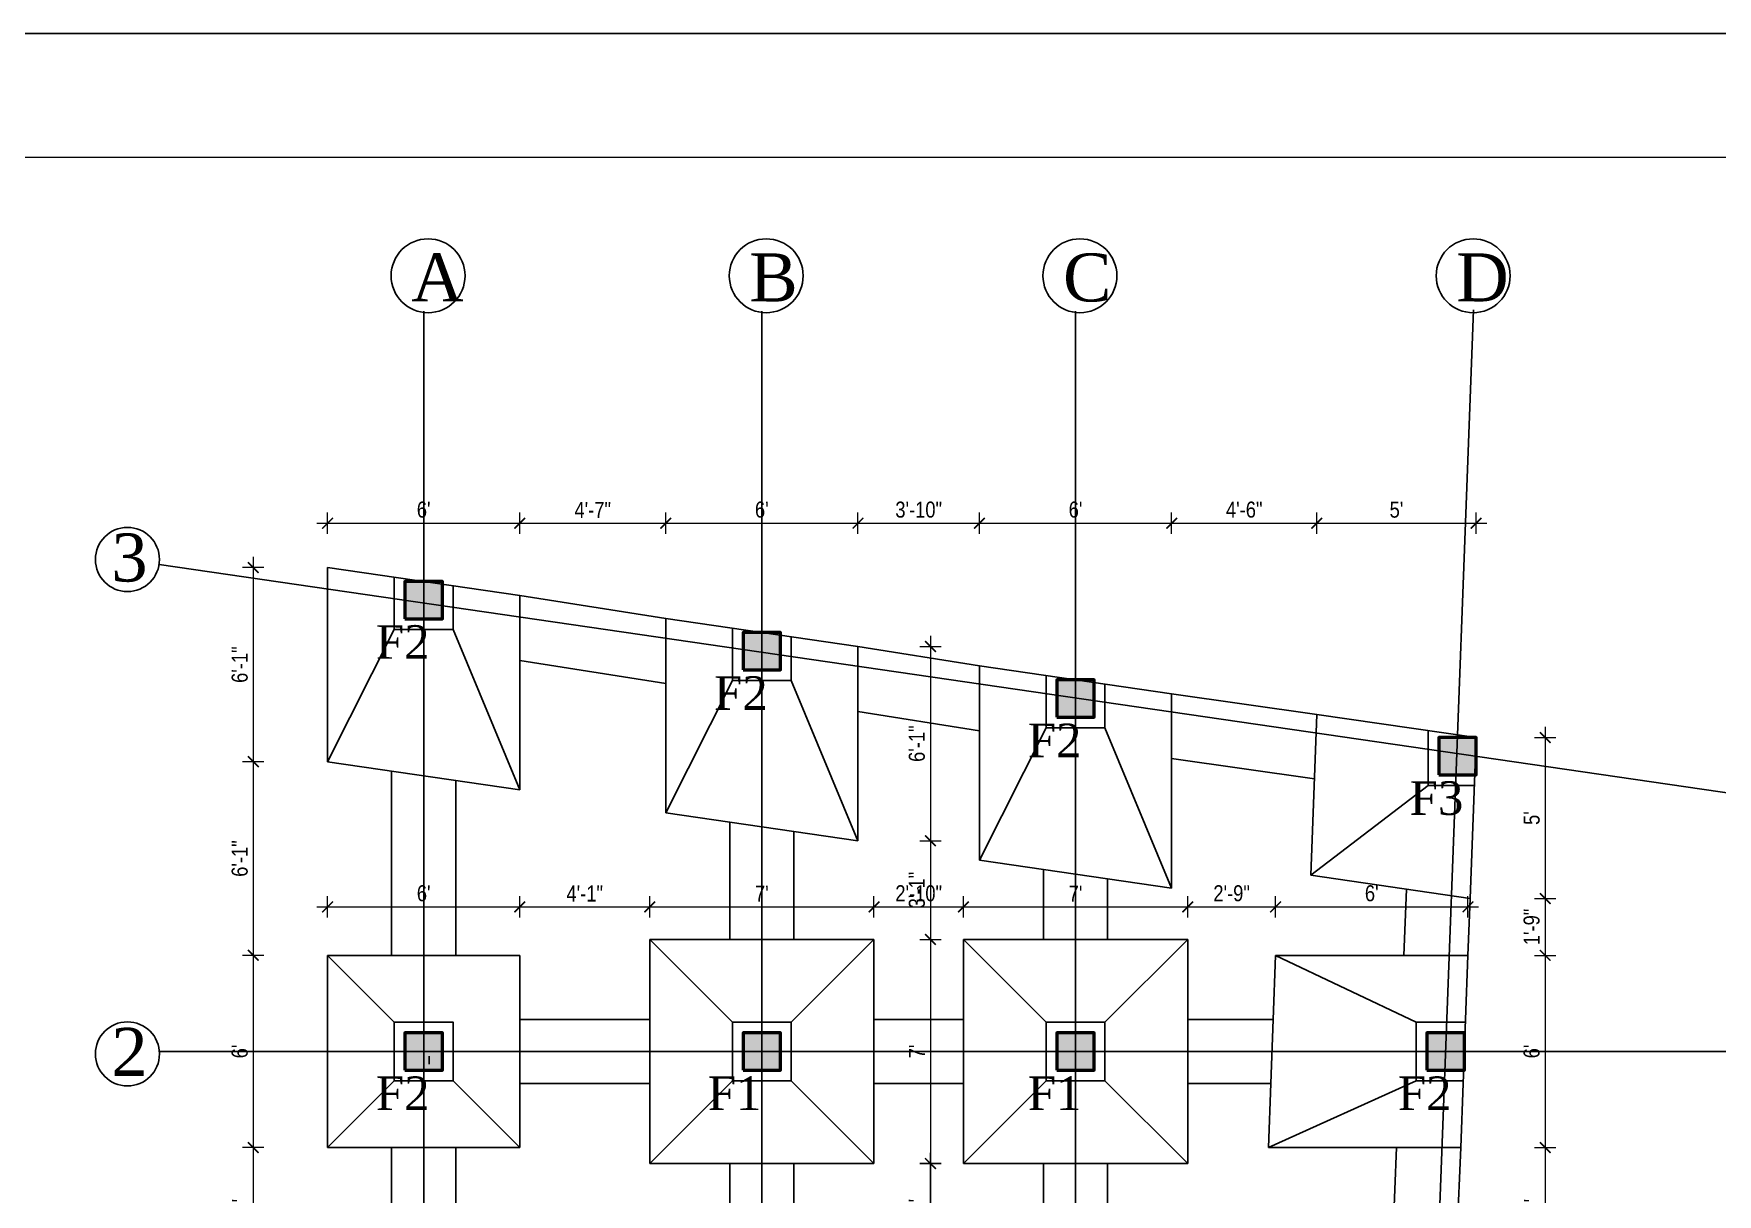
# Model space of a CAD drawing. Header units: inches. Extents: x -10117506 to -5032697, y -6529230 to -3254494.
# Drawn here: x -5042237 to -5041607, y -3260232 to -3259797 of the extents above; entities that cross this region are included whole.
import ezdxf

# ---------------------------------------------------------------- set-up
doc = ezdxf.new("R2010")
doc.units = ezdxf.units.IN
doc.header["$LTSCALE"] = 2
doc.header["$MEASUREMENT"] = 0
doc.header["$PDMODE"] = 34
doc.layers.get('0').update_dxf_attribs({"linetype": 'CONTINUOUS'})
doc.layers.get('DEFPOINTS').update_dxf_attribs({"color": 141, "linetype": 'CONTINUOUS'})
for name, color, linetype, lineweight in [('C-COLUMN', 1, 'CONTINUOUS', 50), ('DIM 1-100', 4, 'CONTINUOUS', 13), ('ELE1', 3, 'CONTINUOUS', 9), ('Toilet', 7, 'CONTINUOUS', 25)]:
    doc.layers.add(name, color=color, linetype=linetype, lineweight=lineweight)
doc.layers.add('WAll', color=20, linetype='CONTINUOUS')
doc.styles.add('ordinary', font='times.ttf')
doc.styles.get("Standard").update_dxf_attribs({"font": 'ARIALN.TTF'})
doc.dimstyles.new('1 by 96', dxfattribs={"dimtxt": 6, "dimasz": 4, "dimexe": 4, "dimexo": 4, "dimgap": 2, "dimtad": 1, "dimdec": 0, "dimzin": 0, "dimdsep": 46, "dimlunit": 4, "dimtxsty": 'Standard', "dimblk": 'ARCHTICK', "dimcen": 0, "dimdle": 4, "dimadec": 0, "dimazin": 0, "dimtfac": 1, "dimtdec": 0, "dimtix": 1, "dimtofl": 0, "dimtmove": 1, "dimatfit": 3, "dimldrblk": 'ARCHTICK', "dimfxl": 4, "dimfxlon": 1, "dimtolj": 1, "dimtzin": 0, "dimlwd": -1, "dimlwe": -1, "dimarcsym": 0})

# ---------------------------------------------------------------- blocks, each defined once
blk = doc.blocks.new('_ArchTick')
at = {"color": 0, "linetype": 'ByBlock', "const_width": 0.15}
blk.add_lwpolyline([(-0.5, -0.5), (0.5, 0.5)], dxfattribs=at)
blk = doc.blocks.new('*D645')
at = {"layer": 'DEFPOINTS', "color": 0, "transparency": 16777216}
for p in [(-5042055.33, -3259980.31), (-5042127.33, -3259996.9), (-5042055.33, -3260007.39)]:
    blk.add_point(p, dxfattribs=at)
at = {"layer": 'DIM 1-100', "color": 0, "transparency": 16777216}
for p, q in [((-5042127.33, -3259984.31), (-5042127.33, -3259976.31)), ((-5042055.33, -3259984.31), (-5042055.33, -3259976.31)), ((-5042131.33, -3259980.31), (-5042051.33, -3259980.31))]:
    blk.add_line(p, q, dxfattribs=at)
at = {"layer": 'DIM 1-100', "color": 0, "transparency": 16777216, "xscale": 4, "yscale": 4, "zscale": 4, "rotation": 180}
blk.add_blockref('_ArchTick', (-5042127.33, -3259980.31), dxfattribs=at)
at = {"layer": 'DIM 1-100', "color": 0, "transparency": 16777216, "xscale": 4, "yscale": 4, "zscale": 4}
blk.add_blockref('_ArchTick', (-5042055.33, -3259980.31), dxfattribs=at)
at = {"layer": 'DIM 1-100', "color": 0, "transparency": 16777216, "insert": (-5042091.33, -3259975.24), "char_height": 6, "attachment_point": 5}
blk.add_mtext("\\A1;6'", dxfattribs=at)
blk = doc.blocks.new('*D646')
at = {"layer": 'DEFPOINTS', "color": 0, "transparency": 16777216}
for p in [(-5042000.68, -3259980.31), (-5042055.33, -3260007.39), (-5042000.68, -3260016.02)]:
    blk.add_point(p, dxfattribs=at)
at = {"layer": 'DIM 1-100', "color": 0, "transparency": 16777216}
for p, q in [((-5042055.33, -3259984.31), (-5042055.33, -3259976.31)), ((-5042000.68, -3259984.31), (-5042000.68, -3259976.31)), ((-5042059.33, -3259980.31), (-5041996.68, -3259980.31))]:
    blk.add_line(p, q, dxfattribs=at)
at = {"layer": 'DIM 1-100', "color": 0, "transparency": 16777216, "xscale": 4, "yscale": 4, "zscale": 4, "rotation": 180}
blk.add_blockref('_ArchTick', (-5042055.33, -3259980.31), dxfattribs=at)
at = {"layer": 'DIM 1-100', "color": 0, "transparency": 16777216, "xscale": 4, "yscale": 4, "zscale": 4}
blk.add_blockref('_ArchTick', (-5042000.68, -3259980.31), dxfattribs=at)
at = {"layer": 'DIM 1-100', "color": 0, "transparency": 16777216, "insert": (-5042028.01, -3259975.31), "char_height": 6, "attachment_point": 5}
blk.add_mtext('\\A1;4\'-7"', dxfattribs=at)
blk = doc.blocks.new('*D647')
at = {"layer": 'DEFPOINTS', "color": 0, "transparency": 16777216}
for p in [(-5041928.68, -3259980.31), (-5042000.68, -3260016.02), (-5041928.68, -3260026.51)]:
    blk.add_point(p, dxfattribs=at)
at = {"layer": 'DIM 1-100', "color": 0, "transparency": 16777216}
for p, q in [((-5042000.68, -3259984.31), (-5042000.68, -3259976.31)), ((-5041928.68, -3259984.31), (-5041928.68, -3259976.31)), ((-5042004.68, -3259980.31), (-5041924.68, -3259980.31))]:
    blk.add_line(p, q, dxfattribs=at)
at = {"layer": 'DIM 1-100', "color": 0, "transparency": 16777216, "xscale": 4, "yscale": 4, "zscale": 4, "rotation": 180}
blk.add_blockref('_ArchTick', (-5042000.68, -3259980.31), dxfattribs=at)
at = {"layer": 'DIM 1-100', "color": 0, "transparency": 16777216, "xscale": 4, "yscale": 4, "zscale": 4}
blk.add_blockref('_ArchTick', (-5041928.68, -3259980.31), dxfattribs=at)
at = {"layer": 'DIM 1-100', "color": 0, "transparency": 16777216, "insert": (-5041964.68, -3259975.24), "char_height": 6, "attachment_point": 5}
blk.add_mtext("\\A1;6'", dxfattribs=at)
blk = doc.blocks.new('*D648')
at = {"layer": 'DEFPOINTS', "color": 0, "transparency": 16777216}
for p in [(-5041883.18, -3259980.31), (-5041928.68, -3260026.51), (-5041883.18, -3260033.76)]:
    blk.add_point(p, dxfattribs=at)
at = {"layer": 'DIM 1-100', "color": 0, "transparency": 16777216}
for p, q in [((-5041928.68, -3259984.31), (-5041928.68, -3259976.31)), ((-5041883.18, -3259984.31), (-5041883.18, -3259976.31)), ((-5041932.68, -3259980.31), (-5041879.18, -3259980.31))]:
    blk.add_line(p, q, dxfattribs=at)
at = {"layer": 'DIM 1-100', "color": 0, "transparency": 16777216, "xscale": 4, "yscale": 4, "zscale": 4, "rotation": 180}
blk.add_blockref('_ArchTick', (-5041928.68, -3259980.31), dxfattribs=at)
at = {"layer": 'DIM 1-100', "color": 0, "transparency": 16777216, "xscale": 4, "yscale": 4, "zscale": 4}
blk.add_blockref('_ArchTick', (-5041883.18, -3259980.31), dxfattribs=at)
at = {"layer": 'DIM 1-100', "color": 0, "transparency": 16777216, "insert": (-5041905.93, -3259975.24), "char_height": 6, "attachment_point": 5}
blk.add_mtext('\\A1;3\'-10"', dxfattribs=at)
blk = doc.blocks.new('*D649')
at = {"layer": 'DEFPOINTS', "color": 0, "transparency": 16777216}
for p in [(-5041811.18, -3259980.31), (-5041883.18, -3260033.76), (-5041811.18, -3260044.25)]:
    blk.add_point(p, dxfattribs=at)
at = {"layer": 'DIM 1-100', "color": 0, "transparency": 16777216}
for p, q in [((-5041883.18, -3259984.31), (-5041883.18, -3259976.31)), ((-5041811.18, -3259984.31), (-5041811.18, -3259976.31)), ((-5041887.18, -3259980.31), (-5041807.18, -3259980.31))]:
    blk.add_line(p, q, dxfattribs=at)
at = {"layer": 'DIM 1-100', "color": 0, "transparency": 16777216, "xscale": 4, "yscale": 4, "zscale": 4, "rotation": 180}
blk.add_blockref('_ArchTick', (-5041883.18, -3259980.31), dxfattribs=at)
at = {"layer": 'DIM 1-100', "color": 0, "transparency": 16777216, "xscale": 4, "yscale": 4, "zscale": 4}
blk.add_blockref('_ArchTick', (-5041811.18, -3259980.31), dxfattribs=at)
at = {"layer": 'DIM 1-100', "color": 0, "transparency": 16777216, "insert": (-5041847.18, -3259975.24), "char_height": 6, "attachment_point": 5}
blk.add_mtext("\\A1;6'", dxfattribs=at)
blk = doc.blocks.new('*D650')
at = {"layer": 'DEFPOINTS', "color": 0, "transparency": 16777216}
for p in [(-5041756.84, -3259980.31), (-5041811.18, -3260044.25), (-5041756.84, -3260051.91)]:
    blk.add_point(p, dxfattribs=at)
at = {"layer": 'DIM 1-100', "color": 0, "transparency": 16777216}
for p, q in [((-5041811.18, -3259984.31), (-5041811.18, -3259976.31)), ((-5041756.84, -3259984.31), (-5041756.84, -3259976.31)), ((-5041815.18, -3259980.31), (-5041752.84, -3259980.31))]:
    blk.add_line(p, q, dxfattribs=at)
at = {"layer": 'DIM 1-100', "color": 0, "transparency": 16777216, "xscale": 4, "yscale": 4, "zscale": 4, "rotation": 180}
blk.add_blockref('_ArchTick', (-5041811.18, -3259980.31), dxfattribs=at)
at = {"layer": 'DIM 1-100', "color": 0, "transparency": 16777216, "xscale": 4, "yscale": 4, "zscale": 4}
blk.add_blockref('_ArchTick', (-5041756.84, -3259980.31), dxfattribs=at)
at = {"layer": 'DIM 1-100', "color": 0, "transparency": 16777216, "insert": (-5041784.01, -3259975.24), "char_height": 6, "attachment_point": 5}
blk.add_mtext('\\A1;4\'-6"', dxfattribs=at)
blk = doc.blocks.new('*D651')
at = {"layer": 'DEFPOINTS', "color": 0, "transparency": 16777216}
for p in [(-5041697.12, -3259980.31), (-5041756.84, -3260051.91), (-5041697.12, -3260060.61)]:
    blk.add_point(p, dxfattribs=at)
at = {"layer": 'DIM 1-100', "color": 0, "transparency": 16777216}
for p, q in [((-5041756.84, -3259984.31), (-5041756.84, -3259976.31)), ((-5041697.12, -3259984.31), (-5041697.12, -3259976.31)), ((-5041760.84, -3259980.31), (-5041693.12, -3259980.31))]:
    blk.add_line(p, q, dxfattribs=at)
at = {"layer": 'DIM 1-100', "color": 0, "transparency": 16777216, "xscale": 4, "yscale": 4, "zscale": 4, "rotation": 180}
blk.add_blockref('_ArchTick', (-5041756.84, -3259980.31), dxfattribs=at)
at = {"layer": 'DIM 1-100', "color": 0, "transparency": 16777216, "xscale": 4, "yscale": 4, "zscale": 4}
blk.add_blockref('_ArchTick', (-5041697.12, -3259980.31), dxfattribs=at)
at = {"layer": 'DIM 1-100', "color": 0, "transparency": 16777216, "insert": (-5041726.98, -3259975.26), "char_height": 6, "attachment_point": 5}
blk.add_mtext("\\A1;5'", dxfattribs=at)
blk = doc.blocks.new('*D652')
at = {"layer": 'DEFPOINTS', "color": 0, "transparency": 16777216}
for p in [(-5042127.33, -3259996.9), (-5042155.16, -3260069.66), (-5042127.33, -3260069.66)]:
    blk.add_point(p, dxfattribs=at)
at = {"layer": 'DIM 1-100', "color": 0, "transparency": 16777216}
for p, q in [((-5042151.16, -3259996.9), (-5042159.16, -3259996.9)), ((-5042155.16, -3259992.9), (-5042155.16, -3260073.66)), ((-5042151.16, -3260069.66), (-5042159.16, -3260069.66))]:
    blk.add_line(p, q, dxfattribs=at)
at = {"layer": 'DIM 1-100', "color": 0, "transparency": 16777216, "xscale": 4, "yscale": 4, "zscale": 4}
for p, rotation in [((-5042155.16, -3259996.9), 90), ((-5042155.16, -3260069.66), 270)]:
    blk.add_blockref('_ArchTick', p, dxfattribs=dict(at, rotation=rotation))
at = {"layer": 'DIM 1-100', "color": 0, "transparency": 16777216, "insert": (-5042160.22, -3260033.28), "char_height": 6, "attachment_point": 5, "rotation": 90}
blk.add_mtext('\\A1;6\'-1"', dxfattribs=at)
blk = doc.blocks.new('*D653')
at = {"layer": 'DEFPOINTS', "color": 0, "transparency": 16777216}
for p in [(-5042127.33, -3260069.66), (-5042155.16, -3260142.21), (-5042127.33, -3260142.21)]:
    blk.add_point(p, dxfattribs=at)
at = {"layer": 'DIM 1-100', "color": 0, "transparency": 16777216}
for p, q in [((-5042155.16, -3260065.66), (-5042155.16, -3260146.21)), ((-5042151.16, -3260069.66), (-5042159.16, -3260069.66)), ((-5042151.16, -3260142.21), (-5042159.16, -3260142.21))]:
    blk.add_line(p, q, dxfattribs=at)
at = {"layer": 'DIM 1-100', "color": 0, "transparency": 16777216, "xscale": 4, "yscale": 4, "zscale": 4}
for p, rotation in [((-5042155.16, -3260069.66), 90), ((-5042155.16, -3260142.21), 270)]:
    blk.add_blockref('_ArchTick', p, dxfattribs=dict(at, rotation=rotation))
at = {"layer": 'DIM 1-100', "color": 0, "transparency": 16777216, "insert": (-5042160.22, -3260105.93), "char_height": 6, "attachment_point": 5, "rotation": 90}
blk.add_mtext('\\A1;6\'-1"', dxfattribs=at)
blk = doc.blocks.new('*D654')
at = {"layer": 'DEFPOINTS', "color": 0, "transparency": 16777216}
for p in [(-5042127.33, -3260142.21), (-5042155.16, -3260214.21), (-5042127.33, -3260214.21)]:
    blk.add_point(p, dxfattribs=at)
at = {"layer": 'DIM 1-100', "color": 0, "transparency": 16777216}
for p, q in [((-5042151.16, -3260142.21), (-5042159.16, -3260142.21)), ((-5042155.16, -3260138.21), (-5042155.16, -3260218.21)), ((-5042151.16, -3260214.21), (-5042159.16, -3260214.21))]:
    blk.add_line(p, q, dxfattribs=at)
at = {"layer": 'DIM 1-100', "color": 0, "transparency": 16777216, "xscale": 4, "yscale": 4, "zscale": 4}
for p, rotation in [((-5042155.16, -3260142.21), 90), ((-5042155.16, -3260214.21), 270)]:
    blk.add_blockref('_ArchTick', p, dxfattribs=dict(at, rotation=rotation))
at = {"layer": 'DIM 1-100', "color": 0, "transparency": 16777216, "insert": (-5042160.22, -3260178.21), "char_height": 6, "attachment_point": 5, "rotation": 90}
blk.add_mtext("\\A1;6'", dxfattribs=at)
blk = doc.blocks.new('*D655')
at = {"layer": 'DEFPOINTS', "color": 0, "transparency": 16777216}
for p in [(-5042127.33, -3260214.21), (-5042155.16, -3260266.44), (-5042121.33, -3260266.44)]:
    blk.add_point(p, dxfattribs=at)
at = {"layer": 'DIM 1-100', "color": 0, "transparency": 16777216}
for p, q in [((-5042155.16, -3260210.21), (-5042155.16, -3260270.44)), ((-5042151.16, -3260214.21), (-5042159.16, -3260214.21)), ((-5042151.16, -3260266.44), (-5042159.16, -3260266.44))]:
    blk.add_line(p, q, dxfattribs=at)
at = {"layer": 'DIM 1-100', "color": 0, "transparency": 16777216, "xscale": 4, "yscale": 4, "zscale": 4}
for p, rotation in [((-5042155.16, -3260214.21), 90), ((-5042155.16, -3260266.44), 270)]:
    blk.add_blockref('_ArchTick', p, dxfattribs=dict(at, rotation=rotation))
at = {"layer": 'DIM 1-100', "color": 0, "transparency": 16777216, "insert": (-5042160.16, -3260240.33), "char_height": 6, "attachment_point": 5, "rotation": 90}
blk.add_mtext('\\A1;4\'-4"', dxfattribs=at)
blk = doc.blocks.new('*D664')
at = {"layer": 'DEFPOINTS', "color": 0, "transparency": 16777216}
for p in [(-5041697.12, -3260060.61), (-5041699.38, -3260120.92), (-5041671.26, -3260120.92)]:
    blk.add_point(p, dxfattribs=at)
at = {"layer": 'DIM 1-100', "color": 0, "transparency": 16777216}
for p, q in [((-5041675.26, -3260060.61), (-5041667.26, -3260060.61)), ((-5041671.26, -3260056.61), (-5041671.26, -3260124.92)), ((-5041675.26, -3260120.92), (-5041667.26, -3260120.92))]:
    blk.add_line(p, q, dxfattribs=at)
at = {"layer": 'DIM 1-100', "color": 0, "transparency": 16777216, "xscale": 4, "yscale": 4, "zscale": 4}
for p, rotation in [((-5041671.26, -3260060.61), 90), ((-5041671.26, -3260120.92), 270)]:
    blk.add_blockref('_ArchTick', p, dxfattribs=dict(at, rotation=rotation))
at = {"layer": 'DIM 1-100', "color": 0, "transparency": 16777216, "insert": (-5041676.31, -3260090.77), "char_height": 6, "attachment_point": 5, "rotation": 90}
blk.add_mtext("\\A1;5'", dxfattribs=at)
blk = doc.blocks.new('*D665')
at = {"layer": 'DEFPOINTS', "color": 0, "transparency": 16777216}
for p in [(-5041699.38, -3260120.92), (-5041700.21, -3260142.21), (-5041671.26, -3260142.21)]:
    blk.add_point(p, dxfattribs=at)
at = {"layer": 'DIM 1-100', "color": 0, "transparency": 16777216}
for p, q in [((-5041671.26, -3260116.92), (-5041671.26, -3260146.21)), ((-5041675.26, -3260120.92), (-5041667.26, -3260120.92)), ((-5041675.26, -3260142.21), (-5041667.26, -3260142.21))]:
    blk.add_line(p, q, dxfattribs=at)
at = {"layer": 'DIM 1-100', "color": 0, "transparency": 16777216, "xscale": 4, "yscale": 4, "zscale": 4}
for p, rotation in [((-5041671.26, -3260120.92), 90), ((-5041671.26, -3260142.21), 270)]:
    blk.add_blockref('_ArchTick', p, dxfattribs=dict(at, rotation=rotation))
at = {"layer": 'DIM 1-100', "color": 0, "transparency": 16777216, "insert": (-5041676.33, -3260131.56), "char_height": 6, "attachment_point": 5, "rotation": 90}
blk.add_mtext('\\A1;1\'-9"', dxfattribs=at)
blk = doc.blocks.new('*D666')
at = {"layer": 'DEFPOINTS', "color": 0, "transparency": 16777216}
for p in [(-5041700.21, -3260142.21), (-5041702.91, -3260214.21), (-5041671.26, -3260214.21)]:
    blk.add_point(p, dxfattribs=at)
at = {"layer": 'DIM 1-100', "color": 0, "transparency": 16777216}
for p, q in [((-5041675.26, -3260142.21), (-5041667.26, -3260142.21)), ((-5041671.26, -3260138.21), (-5041671.26, -3260218.21)), ((-5041675.26, -3260214.21), (-5041667.26, -3260214.21))]:
    blk.add_line(p, q, dxfattribs=at)
at = {"layer": 'DIM 1-100', "color": 0, "transparency": 16777216, "xscale": 4, "yscale": 4, "zscale": 4}
for p, rotation in [((-5041671.26, -3260142.21), 90), ((-5041671.26, -3260214.21), 270)]:
    blk.add_blockref('_ArchTick', p, dxfattribs=dict(at, rotation=rotation))
at = {"layer": 'DIM 1-100', "color": 0, "transparency": 16777216, "insert": (-5041676.33, -3260178.21), "char_height": 6, "attachment_point": 5, "rotation": 90}
blk.add_mtext("\\A1;6'", dxfattribs=at)
blk = doc.blocks.new('*D667')
at = {"layer": 'DEFPOINTS', "color": 0, "transparency": 16777216}
for p in [(-5041702.91, -3260214.21), (-5041705.1, -3260266.44), (-5041671.26, -3260266.44)]:
    blk.add_point(p, dxfattribs=at)
at = {"layer": 'DIM 1-100', "color": 0, "transparency": 16777216}
for p, q in [((-5041671.26, -3260210.21), (-5041671.26, -3260270.44)), ((-5041675.26, -3260214.21), (-5041667.26, -3260214.21)), ((-5041675.26, -3260266.44), (-5041667.26, -3260266.44))]:
    blk.add_line(p, q, dxfattribs=at)
at = {"layer": 'DIM 1-100', "color": 0, "transparency": 16777216, "xscale": 4, "yscale": 4, "zscale": 4}
for p, rotation in [((-5041671.26, -3260214.21), 90), ((-5041671.26, -3260266.44), 270)]:
    blk.add_blockref('_ArchTick', p, dxfattribs=dict(at, rotation=rotation))
at = {"layer": 'DIM 1-100', "color": 0, "transparency": 16777216, "insert": (-5041676.26, -3260240.33), "char_height": 6, "attachment_point": 5, "rotation": 90}
blk.add_mtext('\\A1;4\'-4"', dxfattribs=at)
blk = doc.blocks.new('*D686')
at = {"layer": 'DEFPOINTS', "color": 0, "transparency": 16777216}
for p in [(-5042055.33, -3260124.05), (-5042127.33, -3260142.21), (-5042055.33, -3260142.21)]:
    blk.add_point(p, dxfattribs=at)
at = {"layer": 'DIM 1-100', "color": 0, "transparency": 16777216}
for p, q in [((-5042127.33, -3260128.05), (-5042127.33, -3260120.05)), ((-5042055.33, -3260128.05), (-5042055.33, -3260120.05)), ((-5042131.33, -3260124.05), (-5042051.33, -3260124.05))]:
    blk.add_line(p, q, dxfattribs=at)
at = {"layer": 'DIM 1-100', "color": 0, "transparency": 16777216, "xscale": 4, "yscale": 4, "zscale": 4, "rotation": 180}
blk.add_blockref('_ArchTick', (-5042127.33, -3260124.05), dxfattribs=at)
at = {"layer": 'DIM 1-100', "color": 0, "transparency": 16777216, "xscale": 4, "yscale": 4, "zscale": 4}
blk.add_blockref('_ArchTick', (-5042055.33, -3260124.05), dxfattribs=at)
at = {"layer": 'DIM 1-100', "color": 0, "transparency": 16777216, "insert": (-5042091.33, -3260118.98), "char_height": 6, "attachment_point": 5}
blk.add_mtext("\\A1;6'", dxfattribs=at)
blk = doc.blocks.new('*D687')
at = {"layer": 'DEFPOINTS', "color": 0, "transparency": 16777216}
for p in [(-5042006.68, -3260124.05), (-5042006.68, -3260136.21), (-5042055.33, -3260142.21)]:
    blk.add_point(p, dxfattribs=at)
at = {"layer": 'DIM 1-100', "color": 0, "transparency": 16777216}
for p, q in [((-5042055.33, -3260128.05), (-5042055.33, -3260120.05)), ((-5042006.68, -3260128.05), (-5042006.68, -3260120.05)), ((-5042059.33, -3260124.05), (-5042002.68, -3260124.05))]:
    blk.add_line(p, q, dxfattribs=at)
at = {"layer": 'DIM 1-100', "color": 0, "transparency": 16777216, "xscale": 4, "yscale": 4, "zscale": 4, "rotation": 180}
blk.add_blockref('_ArchTick', (-5042055.33, -3260124.05), dxfattribs=at)
at = {"layer": 'DIM 1-100', "color": 0, "transparency": 16777216, "xscale": 4, "yscale": 4, "zscale": 4}
blk.add_blockref('_ArchTick', (-5042006.68, -3260124.05), dxfattribs=at)
at = {"layer": 'DIM 1-100', "color": 0, "transparency": 16777216, "insert": (-5042031.01, -3260119.03), "char_height": 6, "attachment_point": 5}
blk.add_mtext('\\A1;4\'-1"', dxfattribs=at)
blk = doc.blocks.new('*D688')
at = {"layer": 'DEFPOINTS', "color": 0, "transparency": 16777216}
for p in [(-5041922.68, -3260124.05), (-5042006.68, -3260136.21), (-5041922.68, -3260136.21)]:
    blk.add_point(p, dxfattribs=at)
at = {"layer": 'DIM 1-100', "color": 0, "transparency": 16777216}
for p, q in [((-5042006.68, -3260128.05), (-5042006.68, -3260120.05)), ((-5041922.68, -3260128.05), (-5041922.68, -3260120.05)), ((-5042010.68, -3260124.05), (-5041918.68, -3260124.05))]:
    blk.add_line(p, q, dxfattribs=at)
at = {"layer": 'DIM 1-100', "color": 0, "transparency": 16777216, "xscale": 4, "yscale": 4, "zscale": 4, "rotation": 180}
blk.add_blockref('_ArchTick', (-5042006.68, -3260124.05), dxfattribs=at)
at = {"layer": 'DIM 1-100', "color": 0, "transparency": 16777216, "xscale": 4, "yscale": 4, "zscale": 4}
blk.add_blockref('_ArchTick', (-5041922.68, -3260124.05), dxfattribs=at)
at = {"layer": 'DIM 1-100', "color": 0, "transparency": 16777216, "insert": (-5041964.68, -3260119.05), "char_height": 6, "attachment_point": 5}
blk.add_mtext("\\A1;7'", dxfattribs=at)
blk = doc.blocks.new('*D689')
at = {"layer": 'DEFPOINTS', "color": 0, "transparency": 16777216}
for p in [(-5041889.18, -3260124.05), (-5041922.68, -3260136.21), (-5041889.18, -3260136.21)]:
    blk.add_point(p, dxfattribs=at)
at = {"layer": 'DIM 1-100', "color": 0, "transparency": 16777216}
for p, q in [((-5041922.68, -3260128.05), (-5041922.68, -3260120.05)), ((-5041889.18, -3260128.05), (-5041889.18, -3260120.05)), ((-5041926.68, -3260124.05), (-5041885.18, -3260124.05))]:
    blk.add_line(p, q, dxfattribs=at)
at = {"layer": 'DIM 1-100', "color": 0, "transparency": 16777216, "xscale": 4, "yscale": 4, "zscale": 4, "rotation": 180}
blk.add_blockref('_ArchTick', (-5041922.68, -3260124.05), dxfattribs=at)
at = {"layer": 'DIM 1-100', "color": 0, "transparency": 16777216, "xscale": 4, "yscale": 4, "zscale": 4}
blk.add_blockref('_ArchTick', (-5041889.18, -3260124.05), dxfattribs=at)
at = {"layer": 'DIM 1-100', "color": 0, "transparency": 16777216, "insert": (-5041905.93, -3260118.98), "char_height": 6, "attachment_point": 5}
blk.add_mtext('\\A1;2\'-10"', dxfattribs=at)
blk = doc.blocks.new('*D690')
at = {"layer": 'DEFPOINTS', "color": 0, "transparency": 16777216}
for p in [(-5041805.18, -3260124.05), (-5041889.18, -3260136.21), (-5041805.18, -3260136.21)]:
    blk.add_point(p, dxfattribs=at)
at = {"layer": 'DIM 1-100', "color": 0, "transparency": 16777216}
for p, q in [((-5041889.18, -3260128.05), (-5041889.18, -3260120.05)), ((-5041805.18, -3260128.05), (-5041805.18, -3260120.05)), ((-5041893.18, -3260124.05), (-5041801.18, -3260124.05))]:
    blk.add_line(p, q, dxfattribs=at)
at = {"layer": 'DIM 1-100', "color": 0, "transparency": 16777216, "xscale": 4, "yscale": 4, "zscale": 4, "rotation": 180}
blk.add_blockref('_ArchTick', (-5041889.18, -3260124.05), dxfattribs=at)
at = {"layer": 'DIM 1-100', "color": 0, "transparency": 16777216, "xscale": 4, "yscale": 4, "zscale": 4}
blk.add_blockref('_ArchTick', (-5041805.18, -3260124.05), dxfattribs=at)
at = {"layer": 'DIM 1-100', "color": 0, "transparency": 16777216, "insert": (-5041847.18, -3260119.05), "char_height": 6, "attachment_point": 5}
blk.add_mtext("\\A1;7'", dxfattribs=at)
blk = doc.blocks.new('*D691')
at = {"layer": 'DEFPOINTS', "color": 0, "transparency": 16777216}
for p in [(-5041772.26, -3260124.05), (-5041805.18, -3260136.21), (-5041772.26, -3260142.21)]:
    blk.add_point(p, dxfattribs=at)
at = {"layer": 'DIM 1-100', "color": 0, "transparency": 16777216}
for p, q in [((-5041805.18, -3260128.05), (-5041805.18, -3260120.05)), ((-5041772.26, -3260128.05), (-5041772.26, -3260120.05)), ((-5041809.18, -3260124.05), (-5041768.26, -3260124.05))]:
    blk.add_line(p, q, dxfattribs=at)
at = {"layer": 'DIM 1-100', "color": 0, "transparency": 16777216, "xscale": 4, "yscale": 4, "zscale": 4, "rotation": 180}
blk.add_blockref('_ArchTick', (-5041805.18, -3260124.05), dxfattribs=at)
at = {"layer": 'DIM 1-100', "color": 0, "transparency": 16777216, "xscale": 4, "yscale": 4, "zscale": 4}
blk.add_blockref('_ArchTick', (-5041772.26, -3260124.05), dxfattribs=at)
at = {"layer": 'DIM 1-100', "color": 0, "transparency": 16777216, "insert": (-5041788.72, -3260118.98), "char_height": 6, "attachment_point": 5}
blk.add_mtext('\\A1;2\'-9"', dxfattribs=at)
blk = doc.blocks.new('*D692')
at = {"layer": 'DEFPOINTS', "color": 0, "transparency": 16777216}
for p in [(-5041700.21, -3260124.05), (-5041772.26, -3260142.21), (-5041700.21, -3260142.21)]:
    blk.add_point(p, dxfattribs=at)
at = {"layer": 'DIM 1-100', "color": 0, "transparency": 16777216}
for p, q in [((-5041772.26, -3260128.05), (-5041772.26, -3260120.05)), ((-5041700.21, -3260128.05), (-5041700.21, -3260120.05)), ((-5041776.26, -3260124.05), (-5041696.21, -3260124.05))]:
    blk.add_line(p, q, dxfattribs=at)
at = {"layer": 'DIM 1-100', "color": 0, "transparency": 16777216, "xscale": 4, "yscale": 4, "zscale": 4, "rotation": 180}
blk.add_blockref('_ArchTick', (-5041772.26, -3260124.05), dxfattribs=at)
at = {"layer": 'DIM 1-100', "color": 0, "transparency": 16777216, "xscale": 4, "yscale": 4, "zscale": 4}
blk.add_blockref('_ArchTick', (-5041700.21, -3260124.05), dxfattribs=at)
at = {"layer": 'DIM 1-100', "color": 0, "transparency": 16777216, "insert": (-5041736.24, -3260118.98), "char_height": 6, "attachment_point": 5}
blk.add_mtext("\\A1;6'", dxfattribs=at)
blk = doc.blocks.new('*D693')
at = {"layer": 'DEFPOINTS', "color": 0, "transparency": 16777216}
for p in [(-5041928.68, -3260026.51), (-5041928.68, -3260099.27), (-5041901.53, -3260099.27)]:
    blk.add_point(p, dxfattribs=at)
at = {"layer": 'DIM 1-100', "color": 0, "transparency": 16777216}
for p, q in [((-5041901.53, -3260022.51), (-5041901.53, -3260103.27)), ((-5041905.53, -3260026.51), (-5041897.53, -3260026.51)), ((-5041905.53, -3260099.27), (-5041897.53, -3260099.27))]:
    blk.add_line(p, q, dxfattribs=at)
at = {"layer": 'DIM 1-100', "color": 0, "transparency": 16777216, "xscale": 4, "yscale": 4, "zscale": 4}
for p, rotation in [((-5041901.53, -3260026.51), 90), ((-5041901.53, -3260099.27), 270)]:
    blk.add_blockref('_ArchTick', p, dxfattribs=dict(at, rotation=rotation))
at = {"layer": 'DIM 1-100', "color": 0, "transparency": 16777216, "insert": (-5041906.6, -3260062.89), "char_height": 6, "attachment_point": 5, "rotation": 90}
blk.add_mtext('\\A1;6\'-1"', dxfattribs=at)
blk = doc.blocks.new('*D694')
at = {"layer": 'DEFPOINTS', "color": 0, "transparency": 16777216}
for p in [(-5041928.68, -3260099.27), (-5041922.68, -3260136.21), (-5041901.53, -3260136.21)]:
    blk.add_point(p, dxfattribs=at)
at = {"layer": 'DIM 1-100', "color": 0, "transparency": 16777216}
for p, q in [((-5041901.53, -3260095.27), (-5041901.53, -3260140.21)), ((-5041905.53, -3260099.27), (-5041897.53, -3260099.27)), ((-5041905.53, -3260136.21), (-5041897.53, -3260136.21))]:
    blk.add_line(p, q, dxfattribs=at)
at = {"layer": 'DIM 1-100', "color": 0, "transparency": 16777216, "xscale": 4, "yscale": 4, "zscale": 4}
for p, rotation in [((-5041901.53, -3260099.27), 90), ((-5041901.53, -3260136.21), 270)]:
    blk.add_blockref('_ArchTick', p, dxfattribs=dict(at, rotation=rotation))
at = {"layer": 'DIM 1-100', "color": 0, "transparency": 16777216, "insert": (-5041906.6, -3260117.74), "char_height": 6, "attachment_point": 5, "rotation": 90}
blk.add_mtext('\\A1;3\'-1"', dxfattribs=at)
blk = doc.blocks.new('*D695')
at = {"layer": 'DEFPOINTS', "color": 0, "transparency": 16777216}
for p in [(-5041922.68, -3260136.21), (-5041922.68, -3260220.21), (-5041901.53, -3260220.21)]:
    blk.add_point(p, dxfattribs=at)
at = {"layer": 'DIM 1-100', "color": 0, "transparency": 16777216}
for p, q in [((-5041905.53, -3260136.21), (-5041897.53, -3260136.21)), ((-5041901.53, -3260132.21), (-5041901.53, -3260224.21)), ((-5041905.53, -3260220.21), (-5041897.53, -3260220.21))]:
    blk.add_line(p, q, dxfattribs=at)
at = {"layer": 'DIM 1-100', "color": 0, "transparency": 16777216, "xscale": 4, "yscale": 4, "zscale": 4}
for p, rotation in [((-5041901.53, -3260136.21), 90), ((-5041901.53, -3260220.21), 270)]:
    blk.add_blockref('_ArchTick', p, dxfattribs=dict(at, rotation=rotation))
at = {"layer": 'DIM 1-100', "color": 0, "transparency": 16777216, "insert": (-5041906.53, -3260178.21), "char_height": 6, "attachment_point": 5, "rotation": 90}
blk.add_mtext("\\A1;7'", dxfattribs=at)
blk = doc.blocks.new('*D696')
at = {"color": 0, "transparency": 16777216}
for p, q in [((-5041901.53, -3260216.21), (-5041901.53, -3260264.44)), ((-5041905.53, -3260220.21), (-5041897.53, -3260220.21)), ((-5041905.53, -3260260.44), (-5041897.53, -3260260.44))]:
    blk.add_line(p, q, dxfattribs=at)
at = {"layer": 'DEFPOINTS', "color": 0, "transparency": 16777216}
for p in [(-5041922.68, -3260220.21), (-5041928.68, -3260260.44), (-5041901.53, -3260260.44)]:
    blk.add_point(p, dxfattribs=at)
at = {"color": 0, "transparency": 16777216, "xscale": 4, "yscale": 4, "zscale": 4}
for p, rotation in [((-5041901.53, -3260220.21), 90), ((-5041901.53, -3260260.44), 270)]:
    blk.add_blockref('_ArchTick', p, dxfattribs=dict(at, rotation=rotation))
at = {"color": 0, "transparency": 16777216, "insert": (-5041906.6, -3260240.33), "char_height": 6, "attachment_point": 5, "rotation": 90}
blk.add_mtext('\\A1;3\'-4"', dxfattribs=at)

msp = doc.modelspace()

# ---------------------------------------------------------------- hatches: boundary and pattern name
at = {"layer": 'C-COLUMN'}
h = msp.add_hatch(color=256, dxfattribs=at)
h.dxf.hatch_style = 1
h.paths.add_polyline_path([(-5042084.33, -3260002.14), (-5042098.33, -3260002.14), (-5042098.33, -3260016.14), (-5042084.33, -3260016.14)])
h = msp.add_hatch(color=256, dxfattribs=at)
h.dxf.hatch_style = 1
h.paths.add_polyline_path([(-5041957.68, -3260021.27), (-5041971.68, -3260021.27), (-5041971.68, -3260035.27), (-5041957.68, -3260035.27)])
h = msp.add_hatch(color=256, dxfattribs=at)
h.dxf.hatch_style = 1
h.paths.add_polyline_path([(-5041840.18, -3260039.01), (-5041854.18, -3260039.01), (-5041854.18, -3260053.01), (-5041840.18, -3260053.01)])
h = msp.add_hatch(color=256, dxfattribs=at)
h.dxf.hatch_style = 1
h.paths.add_polyline_path([(-5041697.12, -3260060.61), (-5041711.12, -3260060.61), (-5041711.12, -3260074.61), (-5041697.12, -3260074.61)])
h = msp.add_hatch(color=256, dxfattribs=at)
h.dxf.hatch_style = 1
h.paths.add_polyline_path([(-5042084.33, -3260171.21), (-5042098.33, -3260171.21), (-5042098.33, -3260185.21), (-5042084.33, -3260185.21)])
h = msp.add_hatch(color=256, dxfattribs=at)
h.dxf.hatch_style = 1
h.paths.add_polyline_path([(-5041957.68, -3260171.21), (-5041971.68, -3260171.21), (-5041971.68, -3260185.21), (-5041957.68, -3260185.21)])
h = msp.add_hatch(color=256, dxfattribs=at)
h.dxf.hatch_style = 1
h.paths.add_polyline_path([(-5041840.18, -3260171.21), (-5041854.18, -3260171.21), (-5041854.18, -3260185.21), (-5041840.18, -3260185.21)])
h = msp.add_hatch(color=256, dxfattribs=at)
h.dxf.hatch_style = 1
h.paths.add_polyline_path([(-5041701.56, -3260171.21), (-5041715.56, -3260171.21), (-5041715.56, -3260185.21), (-5041701.56, -3260185.21)])

# ---------------------------------------------------------------- linework, layer by layer
for p, q in [((-5042091.33, -3259900.89), (-5042091.33, -3260289.44)), ((-5041964.68, -3259900.89), (-5041964.68, -3260388.53)), ((-5041847.18, -3259900.89), (-5041847.18, -3260388.53)), ((-5041698.11, -3259900.3), (-5041716.45, -3260389.57)), ((-5042127.33, -3259996.9), (-5042127.33, -3260069.66)), ((-5042055.33, -3260007.39), (-5042055.33, -3260080.15)), ((-5042055.33, -3260007.39), (-5042000.68, -3260016.02)), ((-5042000.68, -3260016.02), (-5042000.68, -3260088.78)), ((-5041928.68, -3260026.51), (-5041928.68, -3260099.27)), ((-5041928.68, -3260026.51), (-5041883.18, -3260033.76)), ((-5042055.33, -3260031.69), (-5042000.68, -3260040.32)), ((-5041883.18, -3260033.76), (-5041883.18, -3260106.52)), ((-5041811.18, -3260044.25), (-5041811.18, -3260117.01)), ((-5041811.18, -3260044.25), (-5041756.84, -3260051.91)), ((-5041928.68, -3260050.81), (-5041883.18, -3260058.06)), ((-5041756.84, -3260051.91), (-5041759.1, -3260112.22)), ((-5041697.12, -3260060.61), (-5041699.38, -3260120.92)), ((-5042103.33, -3260073.15), (-5042103.33, -3260142.21)), ((-5041811.18, -3260068.49), (-5041757.74, -3260076.02)), ((-5042079.33, -3260076.65), (-5042079.33, -3260142.21)), ((-5041976.68, -3260092.28), (-5041976.68, -3260136.21)), ((-5041952.68, -3260095.77), (-5041952.68, -3260136.21)), ((-5041859.18, -3260110.02), (-5041859.18, -3260136.21)), ((-5041835.18, -3260113.52), (-5041835.18, -3260136.21)), ((-5041723.26, -3260117.44), (-5041724.23, -3260142.21)), ((-5041699.38, -3260120.92), (-5041700.21, -3260142.21)), ((-5042006.68, -3260136.21), (-5042006.68, -3260220.21)), ((-5041922.68, -3260136.21), (-5041922.68, -3260220.21)), ((-5041889.18, -3260136.21), (-5041889.18, -3260220.21)), ((-5041858.18, -3260167.21), (-5041889.18, -3260136.21)), ((-5041836.18, -3260167.21), (-5041805.18, -3260136.21)), ((-5041805.18, -3260136.21), (-5041805.18, -3260220.21)), ((-5042127.33, -3260142.21), (-5042127.33, -3260214.21)), ((-5042055.33, -3260142.21), (-5042055.33, -3260214.21)), ((-5041772.26, -3260142.21), (-5041774.96, -3260214.21)), ((-5041719.56, -3260167.21), (-5041772.26, -3260142.21)), ((-5041700.21, -3260142.21), (-5041702.91, -3260214.21)), ((-5041858.18, -3260189.21), (-5041889.18, -3260220.21)), ((-5041836.18, -3260189.21), (-5041805.18, -3260220.21)), ((-5041719.56, -3260189.21), (-5041774.96, -3260214.21)), ((-5042103.33, -3260214.21), (-5042103.33, -3260266.44)), ((-5042079.33, -3260214.21), (-5042079.33, -3260266.44)), ((-5041726.93, -3260214.21), (-5041729.12, -3260266.44)), ((-5041702.91, -3260214.21), (-5041705.1, -3260266.36)), ((-5041976.68, -3260220.21), (-5041976.68, -3260260.44)), ((-5041952.68, -3260220.21), (-5041952.68, -3260260.44)), ((-5041859.18, -3260220.21), (-5041859.18, -3260260.44)), ((-5041835.18, -3260220.21), (-5041835.18, -3260260.44))]:
    msp.add_line(p, q)
for points in [[(-5042098.33, -3260016.14), (-5042084.33, -3260016.14), (-5042084.33, -3260002.14), (-5042098.33, -3260002.14)], [(-5041971.68, -3260035.27), (-5041957.68, -3260035.27), (-5041957.68, -3260021.27), (-5041971.68, -3260021.27)], [(-5041854.18, -3260053.01), (-5041840.18, -3260053.01), (-5041840.18, -3260039.01), (-5041854.18, -3260039.01)], [(-5041711.12, -3260074.61), (-5041697.12, -3260074.61), (-5041697.12, -3260060.61), (-5041711.12, -3260060.61)], [(-5042098.33, -3260185.21), (-5042084.33, -3260185.21), (-5042084.33, -3260171.21), (-5042098.33, -3260171.21)], [(-5041971.68, -3260185.21), (-5041957.68, -3260185.21), (-5041957.68, -3260171.21), (-5041971.68, -3260171.21)], [(-5041854.18, -3260185.21), (-5041840.18, -3260185.21), (-5041840.18, -3260171.21), (-5041854.18, -3260171.21)], [(-5041715.56, -3260185.21), (-5041701.56, -3260185.21), (-5041701.56, -3260171.21), (-5041715.56, -3260171.21)]]:
    msp.add_lwpolyline(points, close=True, dxfattribs=at)
at = {"layer": 'DEFPOINTS'}
msp.add_lwpolyline([(-5039797.87, -3259796.88), (-5042975.47, -3259796.88), (-5042975.47, -3262044.85), (-5039797.87, -3262044.85)], close=True, dxfattribs=at)
at = {"layer": 'ELE1'}
msp.add_lwpolyline([(-5042929.15, -3259843.2), (-5039844.19, -3259843.2), (-5039844.19, -3261998.53), (-5042929.15, -3261998.53)], close=True, dxfattribs=at)
msp.add_lwpolyline([(-5042929.15, -3259843.2), (-5039844.19, -3259843.2), (-5039844.19, -3261998.53), (-5042929.15, -3261998.53)], close=True, dxfattribs=at)
at = {"layer": 'Toilet'}
for p, q in [((-5042190.44, -3259995.72), (-5041583.87, -3260084.12)), ((-5042127.33, -3259996.9), (-5042055.33, -3260007.39)), ((-5042000.68, -3260016.02), (-5041928.68, -3260026.51)), ((-5042102.33, -3260020.14), (-5042127.33, -3260069.66)), ((-5042080.33, -3260020.14), (-5042055.33, -3260080.15)), ((-5041883.18, -3260033.76), (-5041811.18, -3260044.25)), ((-5041975.68, -3260039.27), (-5042000.68, -3260088.78)), ((-5041953.68, -3260039.27), (-5041928.68, -3260099.27)), ((-5041756.84, -3260051.91), (-5041697.12, -3260060.61)), ((-5041858.18, -3260057.01), (-5041883.18, -3260106.52)), ((-5041836.18, -3260057.01), (-5041811.18, -3260117.01)), ((-5042127.33, -3260069.66), (-5042055.33, -3260080.15)), ((-5041715.12, -3260078.61), (-5041759.1, -3260112.22)), ((-5042000.68, -3260088.78), (-5041928.68, -3260099.27)), ((-5041883.18, -3260106.52), (-5041811.18, -3260117.01)), ((-5041759.1, -3260112.22), (-5041699.38, -3260120.92)), ((-5042006.68, -3260136.21), (-5041922.68, -3260136.21)), ((-5041975.68, -3260167.21), (-5042006.68, -3260136.21)), ((-5041953.68, -3260167.21), (-5041922.68, -3260136.21)), ((-5041889.18, -3260136.21), (-5041805.18, -3260136.21)), ((-5042127.33, -3260142.21), (-5042079.33, -3260142.21)), ((-5042102.33, -3260167.21), (-5042127.33, -3260142.21)), ((-5042079.33, -3260142.21), (-5042055.33, -3260142.21)), ((-5041772.26, -3260142.21), (-5041700.21, -3260142.21)), ((-5042055.33, -3260166.21), (-5042006.68, -3260166.21)), ((-5041922.68, -3260166.21), (-5041889.18, -3260166.21)), ((-5041805.18, -3260166.21), (-5041773.16, -3260166.21)), ((-5042190.33, -3260178.21), (-5041583.71, -3260178.21)), ((-5042102.33, -3260189.21), (-5042127.33, -3260214.21)), ((-5042080.33, -3260189.21), (-5042055.33, -3260214.21)), ((-5042055.33, -3260190.21), (-5042006.68, -3260190.21)), ((-5041975.68, -3260189.21), (-5042006.68, -3260220.21)), ((-5041953.68, -3260189.21), (-5041922.68, -3260220.21)), ((-5041922.68, -3260190.21), (-5041889.18, -3260190.21)), ((-5041805.18, -3260190.21), (-5041774.06, -3260190.21)), ((-5042127.33, -3260214.21), (-5042055.33, -3260214.21)), ((-5041774.96, -3260214.21), (-5041702.91, -3260214.21)), ((-5042006.68, -3260220.21), (-5041922.68, -3260220.21)), ((-5041889.18, -3260220.21), (-5041805.18, -3260220.21))]:
    msp.add_line(p, q, dxfattribs=at)
for points in [[(-5042080.33, -3260003.75), (-5042080.33, -3260020.14), (-5042102.33, -3260020.14), (-5042102.33, -3260000.54)], [(-5041953.68, -3260022.87), (-5041953.68, -3260039.27), (-5041975.68, -3260039.27), (-5041975.68, -3260019.66)], [(-5041836.18, -3260040.61), (-5041836.18, -3260057.01), (-5041858.18, -3260057.01), (-5041858.18, -3260037.4)], [(-5041697.8, -3260078.61), (-5041715.12, -3260078.61), (-5041715.12, -3260057.99)], [(-5041701.97, -3260189.21), (-5041719.56, -3260189.21), (-5041719.56, -3260167.21), (-5041701.15, -3260167.21)]]:
    msp.add_lwpolyline(points, dxfattribs=at)
for points in [[(-5042102.33, -3260167.21), (-5042080.33, -3260167.21), (-5042080.33, -3260189.21), (-5042102.33, -3260189.21)], [(-5041975.68, -3260167.21), (-5041953.68, -3260167.21), (-5041953.68, -3260189.21), (-5041975.68, -3260189.21)], [(-5041858.18, -3260167.21), (-5041836.18, -3260167.21), (-5041836.18, -3260189.21), (-5041858.18, -3260189.21)]]:
    msp.add_lwpolyline(points, close=True, dxfattribs=at)
for centre, radius in [((-5042089.69, -3259887.59), 13.84), ((-5041963.04, -3259887.59), 13.84), ((-5041845.54, -3259887.59), 13.84), ((-5041698.25, -3259887.59), 13.84), ((-5042202.29, -3259993.89), 12), ((-5042202.29, -3260179.12), 12)]:
    msp.add_circle(centre, radius, dxfattribs=at)
at = {"layer": 'WAll'}
for p, q in [((-5042089.33, -3260182.96), (-5042089.33, -3260179.96)), ((-5041967.18, -3260185.21), (-5041962.18, -3260185.21))]:
    msp.add_line(p, q, dxfattribs=at)

# ---------------------------------------------------------------- texts
at = {"layer": 'Toilet', "attachment_point": 1, "style": 'ordinary'}
for s, insert, char_height, width in [('A', (-5042096.01, -3259879.2), 18, 45.2776), ('B', (-5041969.36, -3259879.2), 18, 45.2776), ('C', (-5041851.86, -3259879.2), 18, 45.2776), ('D', (-5041704.57, -3259879.2), 18, 45.2776), ('3', (-5042208.33, -3259984.13), 18, 45.2776), ('F2', (-5042109.23, -3260018.5), 12.6, 31.6943), ('F2', (-5041982.58, -3260037.62), 12.6, 31.6943), ('F2', (-5041865.08, -3260055.36), 12.6, 31.6943), ('F3', (-5041722.02, -3260076.97), 12.6, 31.6943), ('2', (-5042208.33, -3260169.35), 18, 45.2776), ('F2', (-5042109.23, -3260187.56), 12.6, 31.6943), ('F1', (-5041984.93, -3260187.56), 12.6, 31.6943), ('F1', (-5041865.08, -3260187.56), 12.6, 31.6943), ('F2', (-5041726.46, -3260187.56), 12.6, 31.6943)]:
    msp.add_mtext(s, dxfattribs=dict(at, insert=insert, char_height=char_height, width=width))

# ---------------------------------------------------------------- dimensions: what is measured, and where the dimension line sits
dim = msp.add_linear_dim(base=(-5041901.53, -3260260.44), p1=(-5041922.68, -3260220.21), p2=(-5041928.68, -3260260.44), angle=90, dimstyle='1 by 96')
dim.commit()
dim.dimension.update_dxf_attribs({"geometry": '*D696', "text_midpoint": (-5041906.6, -3260240.33)})
at = {"layer": 'DIM 1-100'}
for base, p1, p2, picture, middle in [((-5042055.33, -3259980.31), (-5042127.33, -3259996.9), (-5042055.33, -3260007.39), '*D645', (-5042091.33, -3259975.24)), ((-5042000.68, -3259980.31), (-5042055.33, -3260007.39), (-5042000.68, -3260016.02), '*D646', (-5042028.01, -3259975.31)), ((-5041928.68, -3259980.31), (-5042000.68, -3260016.02), (-5041928.68, -3260026.51), '*D647', (-5041964.68, -3259975.24)), ((-5041883.18097864, -3259980.30814829), (-5041928.68097864, -3260026.51157161), (-5041883.18097864, -3260033.75917555), '*D648', (-5041905.93097864, -3259975.24471036)), ((-5041811.18, -3259980.31), (-5041883.18, -3260033.76), (-5041811.18, -3260044.25), '*D649', (-5041847.18, -3259975.24)), ((-5041756.84, -3259980.31), (-5041811.18, -3260044.25), (-5041756.84, -3260051.91), '*D650', (-5041784.01, -3259975.24)), ((-5041697.12, -3259980.31), (-5041756.84, -3260051.91), (-5041697.12, -3260060.61), '*D651', (-5041726.98, -3259975.26)), ((-5042055.33, -3260124.05), (-5042127.33, -3260142.21), (-5042055.33, -3260142.21), '*D686', (-5042091.33, -3260118.98)), ((-5042006.68, -3260124.05), (-5042055.33, -3260142.21), (-5042006.68, -3260136.21), '*D687', (-5042031.01, -3260119.03)), ((-5041922.68, -3260124.05), (-5042006.68, -3260136.21), (-5041922.68, -3260136.21), '*D688', (-5041964.68, -3260119.05)), ((-5041889.18097864, -3260124.04689071), (-5041922.68097864, -3260136.21051867), (-5041889.18097864, -3260136.21051867), '*D689', (-5041905.93097864, -3260118.98345279)), ((-5041805.18, -3260124.05), (-5041889.18, -3260136.21), (-5041805.18, -3260136.21), '*D690', (-5041847.18, -3260119.05)), ((-5041772.26, -3260124.05), (-5041805.18, -3260136.21), (-5041772.26, -3260142.21), '*D691', (-5041788.72, -3260118.98)), ((-5041700.21, -3260124.05), (-5041772.26, -3260142.21), (-5041700.21, -3260142.21), '*D692', (-5041736.24, -3260118.98))]:
    dim = msp.add_linear_dim(base=base, p1=p1, p2=p2, dimstyle='1 by 96', dxfattribs=at)
    dim.commit()
    dim.dimension.update_dxf_attribs({"geometry": picture, "text_midpoint": middle})
for base, p1, p2, picture, middle in [((-5042155.16, -3260069.66), (-5042127.33, -3259996.9), (-5042127.33, -3260069.66), '*D652', (-5042160.22, -3260033.28)), ((-5041901.53, -3260099.27), (-5041928.68, -3260026.51), (-5041928.68, -3260099.27), '*D693', (-5041906.6, -3260062.89)), ((-5041671.26, -3260120.92), (-5041697.12, -3260060.61), (-5041699.38, -3260120.92), '*D664', (-5041676.31, -3260090.77)), ((-5042155.16, -3260142.21), (-5042127.33, -3260069.66), (-5042127.33, -3260142.21), '*D653', (-5042160.22, -3260105.93)), ((-5041901.53, -3260136.21), (-5041928.68, -3260099.27), (-5041922.68, -3260136.21), '*D694', (-5041906.6, -3260117.74)), ((-5041671.26, -3260142.21), (-5041699.38, -3260120.92), (-5041700.21, -3260142.21), '*D665', (-5041676.33, -3260131.56)), ((-5041901.53, -3260220.21), (-5041922.68, -3260136.21), (-5041922.68, -3260220.21), '*D695', (-5041906.53, -3260178.21)), ((-5042155.16, -3260214.21), (-5042127.33, -3260142.21), (-5042127.33, -3260214.21), '*D654', (-5042160.22, -3260178.21)), ((-5041671.26, -3260214.21), (-5041700.21, -3260142.21), (-5041702.91, -3260214.21), '*D666', (-5041676.33, -3260178.21)), ((-5042155.16, -3260266.44), (-5042127.33, -3260214.21), (-5042121.33, -3260266.44), '*D655', (-5042160.16, -3260240.33)), ((-5041671.26, -3260266.44), (-5041702.91, -3260214.21), (-5041705.1, -3260266.44), '*D667', (-5041676.26, -3260240.33))]:
    dim = msp.add_linear_dim(base=base, p1=p1, p2=p2, angle=90, dimstyle='1 by 96', dxfattribs=at)
    dim.commit()
    dim.dimension.update_dxf_attribs({"geometry": picture, "text_midpoint": middle})

doc.saveas('drawing.dxf')
